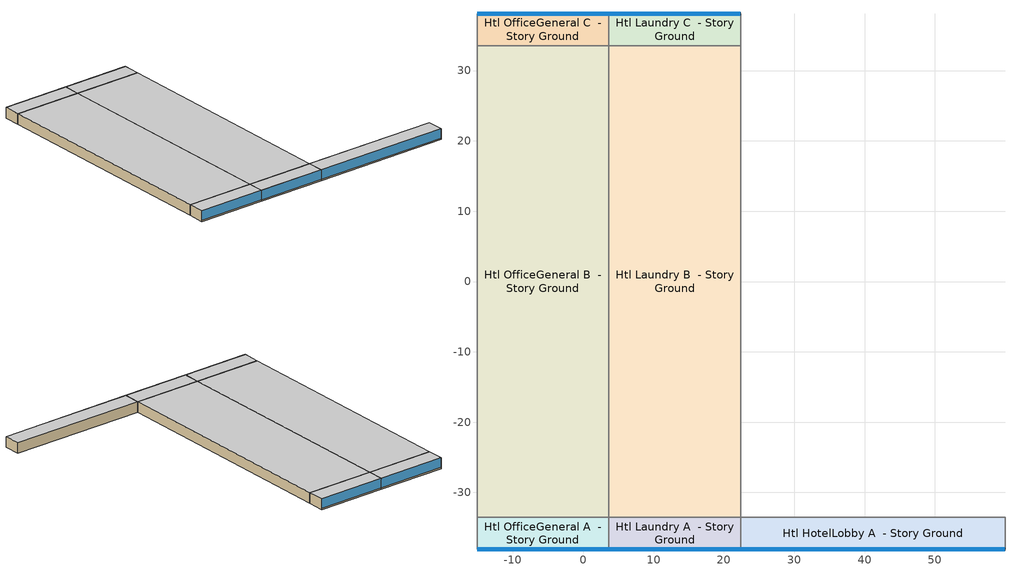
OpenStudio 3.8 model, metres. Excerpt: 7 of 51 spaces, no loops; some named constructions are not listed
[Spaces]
Htl OfficeGeneral A  - Story Ground
 floor ground (Foundation F 126 Perim 1875 Area 857): -15.12,-38.1 -15.12,-33.53 3.63,-33.53 3.63,-38.1 z0
 wall outside: -15.12,-38.1 3.63,-38.1 z0:2.9
 wall to Htl Kitchen A  - Story Ground: -15.12,-33.53 -15.12,-38.1 z0:2.9
 wall to Htl OfficeGeneral B  - Story Ground: 3.63,-33.53 -15.12,-33.53 z0:2.9
 wall to Htl Laundry A  - Story Ground: 3.63,-38.1 3.63,-33.53 z0:2.9
 window (Window U-0.5 SHGC 0.27): -15.09,-38.1 3.6,-38.1 z0.32:2.87
 ceiling adiabatic (DEER Carpeted 6in Slab Floor): 3.63,-38.1 3.63,-33.53 -15.12,-33.53 -15.12,-38.1 z2.9
Htl OfficeGeneral B  - Story Ground
 floor ground (Foundation F 126 Perim 0 Area 125698): -15.12,-33.53 -15.12,33.53 3.63,33.53 3.63,-33.53 z0
 wall to Htl Kitchen B  - Story Ground: -15.12,33.53 -15.12,-33.53 z0:2.9
 wall to Htl OfficeGeneral C  - Story Ground: 3.63,33.53 -15.12,33.53 z0:2.9
 wall to Htl Laundry B  - Story Ground: 3.63,-33.53 3.63,33.53 z0:2.9
 ceiling adiabatic (DEER Carpeted 6in Slab Floor): 3.63,-33.53 3.63,33.53 -15.12,33.53 -15.12,-33.53 z2.9
Htl OfficeGeneral C  - Story Ground
 floor ground (Foundation F 126 Perim 1875 Area 857): -15.12,33.53 -15.12,38.1 3.63,38.1 3.63,33.53 z0
 wall outside: 3.63,38.1 -15.12,38.1 z0:2.9
 wall to Htl Kitchen C  - Story Ground: -15.12,38.1 -15.12,33.53 z0:2.9
 wall to Htl Laundry C  - Story Ground: 3.63,33.53 3.63,38.1 z0:2.9
 window (Window U-0.5 SHGC 0.27): 3.6,38.1 -15.09,38.1 z0.32:2.87
 ceiling adiabatic (DEER Carpeted 6in Slab Floor): 3.63,33.53 3.63,38.1 -15.12,38.1 -15.12,33.53 z2.9
Htl Laundry A  - Story Ground
 floor ground (Foundation F 126 Perim 1875 Area 857): 3.63,-38.1 3.63,-33.53 22.37,-33.53 22.37,-38.1 z0
 wall outside: 3.63,-38.1 22.37,-38.1 z0:2.9
 wall to Htl Laundry B  - Story Ground: 22.37,-33.53 3.63,-33.53 z0:2.9
 wall to Htl HotelLobby A  - Story Ground: 22.37,-38.1 22.37,-33.53 z0:2.9
 window (Window U-0.5 SHGC 0.27): 3.65,-38.1 22.35,-38.1 z0.32:2.87
 ceiling adiabatic (DEER Carpeted 6in Slab Floor): 22.37,-38.1 22.37,-33.53 3.63,-33.53 3.63,-38.1 z2.9
Htl Laundry B  - Story Ground
 floor ground (Foundation F 126 Perim 0 Area 125698): 3.63,-33.53 3.63,33.53 22.37,33.53 22.37,-33.53 z0
 wall to Htl Laundry C  - Story Ground: 22.37,33.53 3.63,33.53 z0:2.9
 wall to Htl HotelLobby B  - Story Ground: 22.37,-33.53 22.37,33.53 z0:2.9
 ceiling adiabatic (DEER Carpeted 6in Slab Floor): 22.37,-33.53 22.37,33.53 3.63,33.53 3.63,-33.53 z2.9
Htl Laundry C  - Story Ground
 floor ground (Foundation F 126 Perim 1875 Area 857): 3.63,33.53 3.63,38.1 22.37,38.1 22.37,33.53 z0
 wall outside: 22.37,38.1 3.63,38.1 z0:2.9
 wall to Htl HotelLobby C  - Story Ground: 22.37,33.53 22.37,38.1 z0:2.9
 window (Window U-0.5 SHGC 0.27): 22.35,38.1 3.65,38.1 z0.32:2.87
 ceiling adiabatic (DEER Carpeted 6in Slab Floor): 22.37,33.53 22.37,38.1 3.63,38.1 3.63,33.53 z2.9
Htl HotelLobby A  - Story Ground
 floor ground (Foundation F 126 Perim 3758 Area 17182): 22.37,-38.1 22.37,-33.53 59.95,-33.53 59.95,-38.1 z0
 wall outside: 22.37,-38.1 59.95,-38.1 z0:2.9
 wall to Htl HotelLobby B  - Story Ground: 59.95,-33.53 22.37,-33.53 z0:2.9
 wall to Htl GuestRmCorrid A  - Story Ground: 59.95,-38.1 59.95,-33.53 z0:2.9
 window (Window U-0.5 SHGC 0.27): 22.4,-38.1 59.93,-38.1 z0.32:2.87
 ceiling adiabatic (DEER Carpeted 6in Slab Floor): 59.95,-38.1 59.95,-33.53 22.37,-33.53 22.37,-38.1 z2.9
[Schedule:Ruleset]
D17_Htl_Ktchn_LF_Yr: Default Day Schedule=D17_Htl_Ktchn_LF_Yr Default; Summer Design Day Schedule=D17_Htl_Ktchn_LF_Yr Summer Design Day; Winter Design Day Schedule=D17_Htl_Ktchn_LF_Yr Winter Design Day
[Schedule:Day]
D17_Htl_Bar_LF_Yr Default; D17_Htl_Din_LF_Yr Default: Average, 0, 10, 0.7706, 0, 20, 0.7728, 0, 30, 0.775, 0, 40, 0.7772, 0, 50, 0.7794, 1, 0, 0.9, 1, 10, 0.895617, 1, 20, 0.891233, 1, 30, 0.88685, 1, 40, 0.882467, 1, 50, 0.878083, 2, 0, 0.8737, 2, 9, 0.867117, 2, 19, 0.860533, 2, 29, 0.85395, 2, 39, 0.847367, 2, 49, 0.840783, 2, 59, 0.8342, 3, 0, 0.8342, 3, 9, 0.823233, 3, 19, 0.812267, 3, 29, 0.8013, 3, 39, 0.790333, 3, 49, 0.779367, 3, 59, 0.7684, 4, 0, 0.7684, 4, 10, 0.748667, 4, 20, 0.728933, 4, 30, 0.7092, 4, 40, 0.689467, 4, 50, 0.669733, 5, 0, 0.65, 5, 10, 0.625883, 5, 20, 0.601767, 5, 30, 0.57765, 5, 40, 0.553533, 5, 50, 0.529417, 6, 0, 0.5053, 6, 10, 0.496517, 6, 20, 0.487733, 6, 30, 0.47895, 6, 40, 0.470167, 6, 50, 0.461383, 7, 0, 0.4526, 7, 10, 0.43945, 7, 20, 0.4263, 7, 30, 0.41315, 7, 40, 0.4, 7, 50, 0.38685, 8, 0, 0.3737, 8, 9, 0.3715, 8, 19, 0.3693, 8, 29, 0.3671, 8, 39, 0.3649, 8, 49, 0.3627, 8, 59, 0.3605, 9, 0, 0.3605, 9, 9, 0.351733, 9, 19, 0.342967, 9, 29, 0.3342, 9, 39, 0.325433, 9, 49, 0.316667, 9, 59, 0.3079, 10, 9, 0.299133, 10, 19, 0.290367, 10, 29, 0.2816, 10, 39, 0.272833, 10, 49, 0.264067, 10, 59, 0.2553, 11, 0, 0.2553, 11, 9, 0.2509, 11, 19, 0.2465, 11, 29, 0.2421, 11, 39, 0.2377, 11, 49, 0.2333, 11, 59, 0.2289, 12, 0, 0.2289, 12, 9, 0.220133, 12, 19, 0.211367, 12, 29, 0.2026, 12, 39, 0.193833, 12, 49, 0.185067, 12, 59, 0.1763, 13, 0, 0.1763, 13, 9, 0.174117, 13, 19, 0.171933, 13, 29, 0.16975, 13, 39, 0.167567, 13, 49, 0.165383, 13, 59, 0.1632, 14, 0, 0.1632, 14, 9, 0.161, 14, 19, 0.1588, 14, 29, 0.1566, 14, 39, 0.1544, 14, 49, 0.1522, 14, 59, 0.15, 15, 0, 0.15, 16, 0, 0.15, 16, 10, 0.1522, 16, 20, 0.1544, 16, 30, 0.1566, 16, 40, 0.1588, 16, 50, 0.161, 17, 0, 0.1632, 17, 10, 0.165392, 17, 20, 0.167583, 17, 30, 0.169775, 17, 40, 0.171967, 17, 50, 0.174158, 18, 0, 0.17635, 18, 10, 0.178542, 18, 20, 0.180733, 18, 30, 0.182925, 18, 40, 0.185117, 18, 50, 0.187308, 19, 0, 0.1895, 19, 10, 0.20485, 19, 20, 0.2202, 19, 30, 0.23555, 19, 40, 0.2509, 19, 50, 0.26625, 20, 0, 0.2816, 20, 10, 0.299133, 20, 20, 0.316667, 20, 30, 0.3342, 20, 40, 0.351733, 20, 50, 0.369267, 21, 0, 0.3868, 21, 10, 0.40655, 21, 20, 0.4263, 21, 30, 0.44605, 21, 40, 0.4658, 21, 50, 0.48555, 22, 0, 0.5053, 22, 10, 0.527217, 22, 20, 0.549133, 22, 30, 0.57105, 22, 40, 0.592967, 22, 50, 0.614883, 23, 0, 0.6368, 23, 10, 0.658733, 23, 20, 0.680667, 23, 30, 0.7026, 23, 40, 0.724533, 23, 50, 0.746467, 24, 0, 0.7684
D17_Htl_Bar_LF_Yr Wknd Day; D17_Htl_Din_LF_Yr Wknd Day: Average, 0, 10, 0.382733, 0, 20, 0.383867, 0, 30, 0.385, 0, 40, 0.386133, 0, 50, 0.387267, 1, 0, 0.45, 1, 10, 0.447717, 1, 20, 0.445433, 1, 30, 0.44315, 1, 40, 0.440867, 1, 50, 0.438583, 2, 0, 0.4363, 2, 9, 0.432883, 2, 19, 0.429467, 2, 29, 0.42605, 2, 39, 0.422633, 2, 49, 0.419217, 2, 59, 0.4158, 3, 0, 0.4158, 3, 9, 0.4101, 3, 19, 0.4044, 3, 29, 0.3987, 3, 39, 0.393, 3, 49, 0.3873, 3, 59, 0.3816, 4, 0, 0.3816, 4, 10, 0.371333, 4, 20, 0.361067, 4, 30, 0.3508, 4, 40, 0.340533, 4, 50, 0.330267, 5, 0, 0.32, 5, 10, 0.30745, 5, 20, 0.2949, 5, 30, 0.28235, 5, 40, 0.2698, 5, 50, 0.25725, 6, 0, 0.2447, 6, 10, 0.24015, 6, 20, 0.2356, 6, 30, 0.23105, 6, 40, 0.2265, 6, 50, 0.22195, 7, 0, 0.2174, 7, 10, 0.21055, 7, 20, 0.2037, 7, 30, 0.19685, 7, 40, 0.19, 7, 50, 0.18315, 8, 0, 0.1763, 8, 9, 0.175167, 8, 19, 0.174033, 8, 29, 0.1729, 8, 39, 0.171767, 8, 49, 0.170633, 8, 59, 0.1695, 9, 0, 0.1695, 9, 9, 0.164933, 9, 19, 0.160367, 9, 29, 0.1558, 9, 39, 0.151233, 9, 49, 0.146667, 9, 59, 0.1421, 10, 9, 0.137533, 10, 19, 0.132967, 10, 29, 0.1284, 10, 39, 0.123833, 10, 49, 0.119267, 10, 59, 0.1147, 11, 0, 0.1147, 11, 9, 0.112433, 11, 19, 0.110167, 11, 29, 0.1079, 11, 39, 0.105633, 11, 49, 0.103367, 11, 59, 0.1011, 12, 0, 0.1011, 12, 9, 0.0965333, 12, 19, 0.0919667, 12, 29, 0.0874, 12, 39, 0.0828333, 12, 49, 0.0782667, 12, 59, 0.0737, 13, 0, 0.0737, 13, 9, 0.07255, 13, 19, 0.0714, 13, 29, 0.07025, 13, 39, 0.0691, 13, 49, 0.06795, 13, 59, 0.0668, 14, 0, 0.0668, 14, 9, 0.0656667, 14, 19, 0.0645333, 14, 29, 0.0634, 14, 39, 0.0622667, 14, 49, 0.0611333, 14, 59, 0.06, 15, 0, 0.06, 16, 0, 0.06, 16, 10, 0.0611333, 16, 20, 0.0622667, 16, 30, 0.0634, 16, 40, 0.0645333, 16, 50, 0.0656667, 17, 0, 0.0668, 17, 10, 0.0679417, 17, 20, 0.0690833, 17, 30, 0.070225, 17, 40, 0.0713667, 17, 50, 0.0725083, 18, 0, 0.07365, 18, 10, 0.0747917, 18, 20, 0.0759333, 18, 30, 0.077075, 18, 40, 0.0782167, 18, 50, 0.0793583, 19, 0, 0.0805, 19, 10, 0.0884833, 19, 20, 0.0964667, 19, 30, 0.10445, 19, 40, 0.112433, 19, 50, 0.120417, 20, 0, 0.1284, 20, 10, 0.137533, 20, 20, 0.146667, 20, 30, 0.1558, 20, 40, 0.164933, 20, 50, 0.174067, 21, 0, 0.1832, 21, 10, 0.19345, 21, 20, 0.2037, 21, 30, 0.21395, 21, 40, 0.2242, 21, 50, 0.23445, 22, 0, 0.2447, 22, 10, 0.256117, 22, 20, 0.267533, 22, 30, 0.27895, 22, 40, 0.290367, 22, 50, 0.301783, 23, 0, 0.3132, 23, 10, 0.3246, 23, 20, 0.336, 23, 30, 0.3474, 23, 40, 0.3588, 23, 50, 0.3702, 24, 0, 0.3816
D_Htl_Ktchn_Occup_Yr Wknd Day: Average, 0, 10, 0.701667, 0, 20, 0.703333, 0, 30, 0.705, 0, 40, 0.706667, 0, 50, 0.708333, 1, 0, 0.8, 1, 10, 0.796667, 1, 20, 0.793333, 1, 30, 0.79, 1, 40, 0.786667, 1, 50, 0.783333, 2, 0, 0.78, 2, 9, 0.776667, 2, 19, 0.773333, 2, 29, 0.77, 2, 39, 0.766667, 2, 49, 0.763333, 2, 59, 0.76, 3, 0, 0.76, 3, 9, 0.75, 3, 19, 0.74, 3, 29, 0.73, 3, 39, 0.72, 3, 49, 0.71, 3, 59, 0.7, 4, 0, 0.7, 4, 10, 0.685, 4, 20, 0.67, 4, 30, 0.655, 4, 40, 0.64, 4, 50, 0.625, 5, 0, 0.61, 5, 10, 0.591667, 5, 20, 0.573333, 5, 30, 0.555, 5, 40, 0.536667, 5, 50, 0.518333, 6, 0, 0.5, 6, 10, 0.493333, 6, 20, 0.486667, 6, 30, 0.48, 6, 40, 0.473333, 6, 50, 0.466667, 7, 0, 0.46, 7, 10, 0.45, 7, 20, 0.44, 7, 30, 0.43, 7, 40, 0.42, 7, 50, 0.41, 8, 0, 0.4, 8, 9, 0.398333, 8, 19, 0.396667, 8, 29, 0.395, 8, 39, 0.393333, 8, 49, 0.391667, 8, 59, 0.39, 9, 0, 0.39, 9, 9, 0.383333, 9, 19, 0.376667, 9, 29, 0.37, 9, 39, 0.363333, 9, 49, 0.356667, 9, 59, 0.35, 10, 9, 0.343333, 10, 19, 0.336667, 10, 29, 0.33, 10, 39, 0.323333, 10, 49, 0.316667, 10, 59, 0.31, 11, 0, 0.31, 11, 9, 0.306667, 11, 19, 0.303333, 11, 29, 0.3, 11, 39, 0.296667, 11, 49, 0.293333, 11, 59, 0.29, 12, 0, 0.29, 12, 9, 0.283333, 12, 19, 0.276667, 12, 29, 0.27, 12, 39, 0.263333, 12, 49, 0.256667, 12, 59, 0.25, 13, 0, 0.25, 13, 9, 0.248333, 13, 19, 0.246667, 13, 29, 0.245, 13, 39, 0.243333, 13, 49, 0.241667, 13, 59, 0.24, 14, 0, 0.24, 14, 9, 0.238333, 14, 19, 0.236667, 14, 29, 0.235, 14, 39, 0.233333, 14, 49, 0.231667, 14, 59, 0.23, 15, 0, 0.23, 16, 0, 0.23, 16, 10, 0.231667, 16, 20, 0.233333, 16, 30, 0.235, 16, 40, 0.236667, 16, 50, 0.238333, 17, 0, 0.24, 17, 10, 0.241667, 17, 20, 0.243333, 17, 30, 0.245, 17, 40, 0.246667, 17, 50, 0.248333, 18, 0, 0.25, 18, 10, 0.251667, 18, 20, 0.253333, 18, 30, 0.255, 18, 40, 0.256667, 18, 50, 0.258333, 19, 0, 0.26, 19, 10, 0.271667, 19, 20, 0.283333, 19, 30, 0.295, 19, 40, 0.306667, 19, 50, 0.318333, 20, 0, 0.33, 20, 10, 0.343333, 20, 20, 0.356667, 20, 30, 0.37, 20, 40, 0.383333, 20, 50, 0.396667, 21, 0, 0.41, 21, 10, 0.426667, 21, 20, 0.443333, 21, 30, 0.46, 21, 40, 0.476667, 21, 50, 0.493333, 22, 0, 0.51, 22, 10, 0.525, 22, 20, 0.54, 22, 30, 0.555, 22, 40, 0.57, 22, 50, 0.585, 23, 0, 0.6, 23, 10, 0.616667, 23, 20, 0.633333, 23, 30, 0.65, 23, 40, 0.666667, 23, 50, 0.683333, 24, 0, 0.7
D17_Htl_Ktchn_LF_Yr Default: Average, 4, 0, 0.88, 4, 10, 0.863333, 4, 20, 0.846667, 4, 30, 0.83, 4, 40, 0.813333, 4, 50, 0.796667, 5, 0, 0.78, 5, 10, 0.75105, 5, 20, 0.7221, 5, 30, 0.69315, 5, 40, 0.6642, 5, 50, 0.63525, 6, 0, 0.6063, 6, 10, 0.595783, 6, 20, 0.585267, 6, 30, 0.57475, 6, 40, 0.564233, 6, 50, 0.553717, 7, 0, 0.5432, 7, 10, 0.5274, 7, 20, 0.5116, 7, 30, 0.4958, 7, 40, 0.48, 7, 50, 0.4642, 8, 0, 0.4484, 8, 9, 0.445767, 8, 19, 0.443133, 8, 29, 0.4405, 8, 39, 0.437867, 8, 49, 0.435233, 8, 59, 0.4326, 9, 0, 0.4326, 9, 9, 0.422075, 9, 19, 0.41155, 9, 29, 0.401025, 9, 39, 0.3905, 9, 49, 0.379975, 9, 59, 0.36945, 10, 9, 0.358925, 10, 19, 0.3484, 10, 29, 0.337875, 10, 39, 0.32735, 10, 49, 0.316825, 10, 59, 0.3063, 11, 0, 0.3063, 11, 9, 0.301033, 11, 19, 0.295767, 11, 29, 0.2905, 11, 39, 0.285233, 11, 49, 0.279967, 11, 59, 0.2747, 12, 0, 0.2747, 12, 9, 0.26225, 12, 19, 0.2498, 12, 29, 0.23735, 12, 39, 0.2249, 12, 49, 0.21245, 12, 59, 0.2, 13, 0, 0.2, 17, 0, 0.2, 17, 10, 0.202283, 17, 20, 0.204567, 17, 30, 0.20685, 17, 40, 0.209133, 17, 50, 0.211417, 18, 0, 0.2137, 18, 10, 0.215983, 18, 20, 0.218267, 18, 30, 0.22055, 18, 40, 0.222833, 18, 50, 0.225117, 19, 0, 0.2274, 19, 10, 0.245817, 19, 20, 0.264233, 19, 30, 0.28265, 19, 40, 0.301067, 19, 50, 0.319483, 20, 0, 0.3379, 20, 10, 0.35895, 20, 20, 0.38, 20, 30, 0.40105, 20, 40, 0.4221, 20, 50, 0.44315, 21, 0, 0.4642, 21, 10, 0.487883, 21, 20, 0.511567, 21, 30, 0.53525, 21, 40, 0.558933, 21, 50, 0.582617, 22, 0, 0.6063, 22, 10, 0.632617, 22, 20, 0.658933, 22, 30, 0.68525, 22, 40, 0.711567, 22, 50, 0.737883, 23, 0, 0.7642, 23, 10, 0.7835, 23, 20, 0.8028, 23, 30, 0.8221, 23, 40, 0.8414, 23, 50, 0.8607, 24, 0, 0.88
D17_Htl_Ktchn_LF_Yr Summer Design Day; D_Htl_Ktchn_Misc_Yr Summer Design Day; D_Htl_Ktchn_Cook_Yr Summer Design Day: No, 24, 0, 1
D17_Htl_Ktchn_LF_Yr Wknd Day: Average, 4, 0, 0.748, 4, 10, 0.733833, 4, 20, 0.719667, 4, 30, 0.7055, 4, 40, 0.691333, 4, 50, 0.677167, 5, 0, 0.663, 5, 10, 0.6384, 5, 20, 0.6138, 5, 30, 0.5892, 5, 40, 0.5646, 5, 50, 0.54, 6, 0, 0.5154, 6, 10, 0.50645, 6, 20, 0.4975, 6, 30, 0.48855, 6, 40, 0.4796, 6, 50, 0.47065, 7, 0, 0.4617, 7, 10, 0.448283, 7, 20, 0.434867, 7, 30, 0.42145, 7, 40, 0.408033, 7, 50, 0.394617, 8, 0, 0.3812, 8, 9, 0.37895, 8, 19, 0.3767, 8, 29, 0.37445, 8, 39, 0.3722, 8, 49, 0.36995, 8, 59, 0.3677, 9, 0, 0.3677, 9, 9, 0.358758, 9, 19, 0.349817, 9, 29, 0.340875, 9, 39, 0.331933, 9, 49, 0.322992, 9, 59, 0.31405, 10, 9, 0.305108, 10, 19, 0.296167, 10, 29, 0.287225, 10, 39, 0.278283, 10, 49, 0.269342, 10, 59, 0.2604, 11, 0, 0.2604, 11, 9, 0.255917, 11, 19, 0.251433, 11, 29, 0.24695, 11, 39, 0.242467, 11, 49, 0.237983, 11, 59, 0.2335, 12, 0, 0.2335, 12, 9, 0.227917, 12, 19, 0.222333, 12, 29, 0.21675, 12, 39, 0.211167, 12, 49, 0.205583, 12, 59, 0.2, 13, 0, 0.2, 19, 0, 0.2, 19, 10, 0.214533, 19, 20, 0.229067, 19, 30, 0.2436, 19, 40, 0.258133, 19, 50, 0.272667, 20, 0, 0.2872, 20, 10, 0.3051, 20, 20, 0.323, 20, 30, 0.3409, 20, 40, 0.3588, 20, 50, 0.3767, 21, 0, 0.3946, 21, 10, 0.414733, 21, 20, 0.434867, 21, 30, 0.455, 21, 40, 0.475133, 21, 50, 0.495267, 22, 0, 0.5154, 22, 10, 0.537767, 22, 20, 0.560133, 22, 30, 0.5825, 22, 40, 0.604867, 22, 50, 0.627233, 23, 0, 0.6496, 23, 10, 0.666, 23, 20, 0.6824, 23, 30, 0.6988, 23, 40, 0.7152, 23, 50, 0.7316, 24, 0, 0.748
D17_Htl_Ktchn_LF_Yr Winter Design Day; D_Htl_Ktchn_Misc_Yr Winter Design Day; D_Htl_Ktchn_Cook_Yr Winter Design Day: No, 24, 0, 0
D_Htl_Ktchn_Misc_Yr Default; D_Htl_Ktchn_Cook_Yr Default: Average, 0, 10, 0.701667, 0, 20, 0.703333, 0, 30, 0.705, 0, 40, 0.706667, 0, 50, 0.708333, 1, 0, 0.8, 1, 10, 0.796667, 1, 20, 0.793333, 1, 30, 0.79, 1, 40, 0.786667, 1, 50, 0.783333, 2, 0, 0.78, 2, 9, 0.775, 2, 19, 0.77, 2, 29, 0.765, 2, 39, 0.76, 2, 49, 0.755, 2, 59, 0.75, 3, 0, 0.75, 3, 9, 0.741667, 3, 19, 0.733333, 3, 29, 0.725, 3, 39, 0.716667, 3, 49, 0.708333, 3, 59, 0.7, 4, 0, 0.7, 4, 10, 0.685, 4, 20, 0.67, 4, 30, 0.655, 4, 40, 0.64, 4, 50, 0.625, 5, 0, 0.61, 5, 10, 0.591667, 5, 20, 0.573333, 5, 30, 0.555, 5, 40, 0.536667, 5, 50, 0.518333, 6, 0, 0.5, 6, 10, 0.493333, 6, 20, 0.486667, 6, 30, 0.48, 6, 40, 0.473333, 6, 50, 0.466667, 7, 0, 0.46, 7, 10, 0.45, 7, 20, 0.44, 7, 30, 0.43, 7, 40, 0.42, 7, 50, 0.41, 8, 0, 0.4, 8, 9, 0.398333, 8, 19, 0.396667, 8, 29, 0.395, 8, 39, 0.393333, 8, 49, 0.391667, 8, 59, 0.39, 9, 0, 0.39, 9, 9, 0.383333, 9, 19, 0.376667, 9, 29, 0.37, 9, 39, 0.363333, 9, 49, 0.356667, 9, 59, 0.35, 10, 9, 0.343333, 10, 19, 0.336667, 10, 29, 0.33, 10, 39, 0.323333, 10, 49, 0.316667, 10, 59, 0.31, 11, 0, 0.31, 11, 9, 0.306667, 11, 19, 0.303333, 11, 29, 0.3, 11, 39, 0.296667, 11, 49, 0.293333, 11, 59, 0.29, 12, 0, 0.29, 12, 9, 0.283333, 12, 19, 0.276667, 12, 29, 0.27, 12, 39, 0.263333, 12, 49, 0.256667, 12, 59, 0.25, 13, 0, 0.25, 13, 9, 0.248333, 13, 19, 0.246667, 13, 29, 0.245, 13, 39, 0.243333, 13, 49, 0.241667, 13, 59, 0.24, 14, 0, 0.24, 14, 9, 0.238333, 14, 19, 0.236667, 14, 29, 0.235, 14, 39, 0.233333, 14, 49, 0.231667, 14, 59, 0.23, 15, 0, 0.23, 16, 0, 0.23, 16, 10, 0.231667, 16, 20, 0.233333, 16, 30, 0.235, 16, 40, 0.236667, 16, 50, 0.238333, 17, 0, 0.24, 17, 10, 0.241667, 17, 20, 0.243333, 17, 30, 0.245, 17, 40, 0.246667, 17, 50, 0.248333, 18, 0, 0.25, 18, 10, 0.251667, 18, 20, 0.253333, 18, 30, 0.255, 18, 40, 0.256667, 18, 50, 0.258333, 19, 0, 0.26, 19, 10, 0.271667, 19, 20, 0.283333, 19, 30, 0.295, 19, 40, 0.306667, 19, 50, 0.318333, 20, 0, 0.33, 20, 10, 0.343333, 20, 20, 0.356667, 20, 30, 0.37, 20, 40, 0.383333, 20, 50, 0.396667, 21, 0, 0.41, 21, 10, 0.425, 21, 20, 0.44, 21, 30, 0.455, 21, 40, 0.47, 21, 50, 0.485, 22, 0, 0.5, 22, 10, 0.516667, 22, 20, 0.533333, 22, 30, 0.55, 22, 40, 0.566667, 22, 50, 0.583333, 23, 0, 0.6, 23, 10, 0.616667, 23, 20, 0.633333, 23, 30, 0.65, 23, 40, 0.666667, 23, 50, 0.683333, 24, 0, 0.7
51 space(s) Occ Sch Sunday 1: Average, 0, 10, 0.00136618, 0, 20, 0.00149507, 0, 30, 0.00162395, 0, 40, 0.00175284, 0, 50, 0.00188172, 1, 0, 0.00170128, 1, 10, 0.0015724, 1, 20, 0.00144351, 1, 30, 0.00131463, 1, 40, 0.00118574, 1, 50, 0.00105686, 2, 0, 0.000927973, 2, 9, 0.00136618, 2, 19, 0.00180439, 2, 29, 0.0022426, 2, 39, 0.00268081, 2, 49, 0.00311902, 2, 59, 0.00355723, 3, 0, 0.00355723, 3, 9, 0.00378922, 3, 19, 0.00402122, 3, 29, 0.00425321, 3, 39, 0.0044852, 3, 49, 0.0047172, 3, 59, 0.00494919, 4, 0, 0.00494919, 4, 10, 0.00512963, 4, 20, 0.00531007, 4, 30, 0.00549051, 4, 40, 0.00567095, 4, 50, 0.00585139, 5, 0, 0.00603183, 5, 10, 0.00878997, 5, 20, 0.0115481, 5, 30, 0.0143063, 5, 40, 0.0170644, 5, 50, 0.0198225, 6, 0, 0.0225807, 6, 10, 0.0194874, 6, 20, 0.0163942, 6, 30, 0.013301, 6, 40, 0.0102077, 6, 50, 0.00711446, 7, 0, 0.00402122, 7, 10, 0.00711446, 7, 20, 0.0102077, 7, 30, 0.013301, 7, 40, 0.0163942, 7, 50, 0.0194874, 8, 0, 0.0225807, 8, 9, 0.0192554, 8, 19, 0.0159302, 8, 29, 0.012605, 8, 39, 0.00927973, 8, 49, 0.0059545, 8, 59, 0.00262926, 9, 0, 0.00262926, 9, 9, 0.00296436, 9, 19, 0.00329946, 9, 29, 0.00363456, 9, 39, 0.00396966, 9, 49, 0.00430477, 9, 59, 0.00463987, 10, 9, 0.00497497, 10, 19, 0.00531007, 10, 29, 0.00564517, 10, 39, 0.00598027, 10, 49, 0.00631537, 10, 59, 0.00665048, 11, 0, 0.00665048, 11, 9, 0.00554206, 11, 19, 0.00443365, 11, 29, 0.00332524, 11, 39, 0.00221683, 11, 49, 0.00110841, 11, 59, 2.36272e-17, 12, 0, 0, 12, 9, 0.000103108, 12, 19, 0.000206216, 12, 29, 0.000309324, 12, 39, 0.000412433, 12, 49, 0.000515541, 12, 59, 0.000618649, 13, 0, 0.000618649, 13, 9, 0.000721757, 13, 19, 0.000824865, 13, 29, 0.000927973, 13, 39, 0.00103108, 13, 49, 0.00113419, 13, 59, 0.0012373, 14, 0, 0.0012373, 14, 9, 0.00103108, 14, 19, 0.000824865, 14, 29, 0.000618649, 14, 39, 0.000412433, 14, 49, 0.000206216, 14, 59, 4.39577e-18, 15, 0, 0, 15, 9, 0.000154662, 15, 19, 0.000309324, 15, 29, 0.000463987, 15, 39, 0.000618649, 15, 49, 0.000773311, 15, 59, 0.000927973, 16, 0, 0.000927973, 16, 10, 0.000876419, 16, 20, 0.000824865, 16, 30, 0.000773311, 16, 40, 0.000721757, 16, 50, 0.000670203, 17, 0, 0.000618649, 17, 10, 0.000992416, 17, 20, 0.00136618, 17, 30, 0.00173995, 17, 40, 0.00211372, 17, 50, 0.00248748, 18, 0, 0.00286125, 18, 10, 0.00323502, 18, 20, 0.00360879, 18, 30, 0.00398255, 18, 40, 0.00435632, 18, 50, 0.00473009, 19, 0, 0.00510385, 19, 10, 0.00592872, 19, 20, 0.00675358, 19, 30, 0.00757845, 19, 40, 0.00840331, 19, 50, 0.00922818, 20, 0, 0.010053, 20, 10, 0.0139969, 20, 20, 0.0179408, 20, 30, 0.0218847, 20, 40, 0.0258286, 20, 50, 0.0297725, 21, 0, 0.0337164, 21, 10, 0.0286641, 21, 20, 0.0236118, 21, 30, 0.0185595, 21, 40, 0.0135072, 21, 50, 0.00845487, 22, 0, 0.00340257, 22, 10, 0.003815, 22, 20, 0.00422743, 22, 30, 0.00463987, 22, 40, 0.0050523, 22, 50, 0.00546473, 23, 0, 0.00587716, 23, 10, 0.00510385, 23, 20, 0.00433054, 23, 30, 0.00355723, 23, 40, 0.00278392, 23, 50, 0.00201061, 24, 0, 0.0012373
51 space(s) Occ Sch Sunday 2; 51 space(s) Occ Sch Sunday 3: Average, 0, 30, 1, 1, 30, 1, 2, 30, 1, 3, 30, 1, 4, 30, 1, 5, 30, 1, 6, 30, 1, 7, 30, 1, 8, 30, 1, 9, 30, 1, 11, 30, 1, 12, 30, 0, 13, 30, 1, 14, 30, 1, 15, 30, 0, 16, 30, 1, 18, 30, 1, 19, 30, 1, 20, 30, 1, 21, 30, 1, 22, 30, 1, 23, 30, 1, 24, 0, 1
[Schedule:Rule]
Schedule Rule 9: Schedule Ruleset=D17_Htl_Ktchn_LF_Yr; Rule Order=0; Day Schedule=D17_Htl_Ktchn_LF_Yr Wknd Day; Apply Sunday=Yes; Apply Saturday=Yes; Date Specification Type=DateRange; Start Month=1; Start Day=1; End Month=12; End Day=31
